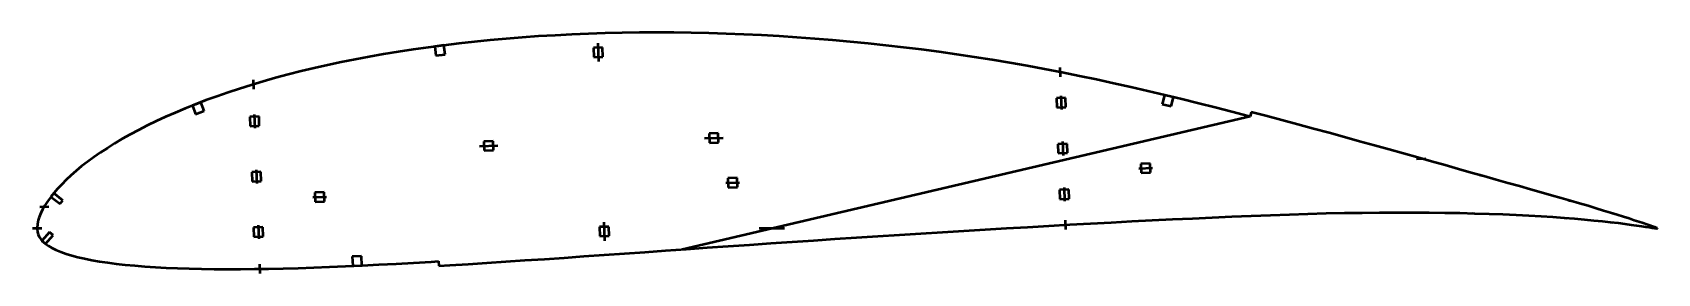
# Model space of a CAD drawing. Header units: metres. Extents: x -247 to 458, y -20 to 85.
import ezdxf

# ---------------------------------------------------------------- set-up
doc = ezdxf.new("R2010")
doc.units = ezdxf.units.M
for name, color, linetype, lineweight in [('FoilLayer', 1, 'Continuous', 50), ('StringerLayer', 1, 'Continuous', 50), ('SubLayer', 1, 'Continuous', 50)]:
    doc.layers.add(name, color=color, linetype=linetype, lineweight=lineweight)

msp = doc.modelspace()

# ---------------------------------------------------------------- linework, layer by layer
at = {"layer": 'FoilLayer'}
for p, q in [((9.12, 84.73), (1.75, 84.56)), ((16.55, 84.83), (9.12, 84.73)), ((24.02, 84.88), (16.55, 84.83)), ((31.51, 84.85), (24.02, 84.88)), ((39.05, 84.75), (31.51, 84.85)), ((46.62, 84.58), (39.05, 84.75)), ((-75.12, 78.43), (-81.65, 77.51)), ((-68.51, 79.31), (-75.12, 78.43)), ((-61.81, 80.12), (-68.51, 79.31)), ((-55.03, 80.88), (-61.81, 80.12)), ((-48.19, 81.56), (-55.03, 80.88)), ((-41.26, 82.17), (-48.19, 81.56)), ((-34.25, 82.73), (-41.26, 82.17)), ((-27.16, 83.23), (-34.25, 82.73)), ((-20.02, 83.66), (-27.16, 83.23)), ((-12.82, 84.04), (-20.02, 83.66)), ((-5.57, 84.33), (-12.82, 84.04)), ((1.75, 84.56), (-5.57, 84.33)), ((54.23, 84.35), (46.62, 84.58)), ((61.87, 84.06), (54.23, 84.35)), ((69.53, 83.7), (61.87, 84.06)), ((77.21, 83.27), (69.53, 83.7)), ((84.9, 82.77), (77.21, 83.27)), ((92.61, 82.2), (84.9, 82.77)), ((100.33, 81.57), (92.61, 82.2)), ((108.05, 80.88), (100.33, 81.57)), ((115.78, 80.12), (108.05, 80.88)), ((123.49, 79.31), (115.78, 80.12)), ((131.2, 78.41), (123.49, 79.31)), ((138.9, 77.46), (131.2, 78.41)), ((-118.73, 70.75), (-124.54, 69.44)), ((-112.8, 72.01), (-118.73, 70.75)), ((-106.77, 73.23), (-112.8, 72.01)), ((-100.63, 74.39), (-106.77, 73.23)), ((-94.4, 75.49), (-100.63, 74.39)), ((-88.08, 76.53), (-94.4, 75.49)), ((-81.65, 77.51), (-88.08, 76.53)), ((146.59, 76.44), (138.9, 77.46)), ((154.28, 75.35), (146.59, 76.44)), ((161.94, 74.21), (154.28, 75.35)), ((169.58, 73), (161.94, 74.21)), ((177.2, 71.72), (169.58, 73)), ((184.79, 70.39), (177.2, 71.72)), ((-146.63, 63.68), (-151.85, 62.13)), ((-141.27, 65.2), (-146.63, 63.68)), ((-135.8, 66.67), (-141.27, 65.2)), ((-130.23, 68.09), (-135.8, 66.67)), ((-124.54, 69.44), (-130.23, 68.09)), ((192.37, 68.99), (184.79, 70.39)), ((199.91, 67.53), (192.37, 68.99)), ((207.43, 66.02), (199.91, 67.53)), ((214.91, 64.47), (207.43, 66.02)), ((222.35, 62.84), (214.91, 64.47)), ((-166.77, 57.21), (-171.49, 55.49)), ((-161.92, 58.89), (-166.77, 57.21)), ((-156.95, 60.53), (-161.92, 58.89)), ((-151.85, 62.13), (-156.95, 60.53)), ((229.77, 61.17), (222.35, 62.84)), ((237.17, 59.45), (229.77, 61.17)), ((244.55, 57.7), (237.17, 59.45)), ((251.89, 55.94), (244.55, 57.7)), ((-184.86, 50.13), (-189.03, 48.29)), ((-180.54, 51.94), (-184.86, 50.13)), ((-176.08, 53.73), (-180.54, 51.94)), ((-171.49, 55.49), (-176.08, 53.73)), ((259.19, 54.16), (251.89, 55.94)), ((266.41, 52.35), (259.19, 54.16)), ((273.58, 50.53), (266.41, 52.35)), ((280.69, 48.69), (273.58, 50.53)), ((282, 50.42), (281.49, 48.48)), ((288.26, 48.77), (282, 50.42)), ((-200.74, 42.6), (-204.35, 40.68)), ((-196.97, 44.52), (-200.74, 42.6)), ((-193.07, 46.42), (-196.97, 44.52)), ((-189.03, 48.29), (-193.07, 46.42)), ((281.49, 48.48), (35.25, -9.14)), ((281.49, 48.48), (280.69, 48.69)), ((295.24, 46.92), (288.26, 48.77)), ((302.15, 45.06), (295.24, 46.92)), ((308.99, 43.2), (302.15, 45.06)), ((315.75, 41.34), (308.99, 43.2)), ((-211.12, 36.79), (-214.28, 34.82)), ((-207.82, 38.73), (-211.12, 36.79)), ((-204.35, 40.68), (-207.82, 38.73)), ((322.43, 39.51), (315.75, 41.34)), ((329.01, 37.7), (322.43, 39.51)), ((335.48, 35.91), (329.01, 37.7)), ((341.84, 34.13), (335.48, 35.91)), ((-222.88, 28.86), (-225.44, 26.89)), ((-220.16, 30.84), (-222.88, 28.86)), ((-217.29, 32.84), (-220.16, 30.84)), ((-214.28, 34.82), (-217.29, 32.84)), ((348.09, 32.37), (341.84, 34.13)), ((354.23, 30.65), (348.09, 32.37)), ((360.25, 28.97), (354.23, 30.65)), ((366.13, 27.32), (360.25, 28.97)), ((-230.06, 22.97), (-232.15, 21)), ((-227.83, 24.93), (-230.06, 22.97)), ((-225.44, 26.89), (-227.83, 24.93)), ((371.87, 25.7), (366.13, 27.32)), ((377.47, 24.12), (371.87, 25.7)), ((382.93, 22.57), (377.47, 24.12)), ((388.23, 21.08), (382.93, 22.57)), ((-237.48, 15.25), (-238.94, 13.39)), ((-235.86, 17.13), (-237.48, 15.25)), ((-234.08, 19.06), (-235.86, 17.13)), ((-232.15, 21), (-234.08, 19.06)), ((393.37, 19.63), (388.23, 21.08)), ((398.34, 18.22), (393.37, 19.63)), ((403.15, 16.86), (398.34, 18.22)), ((407.78, 15.55), (403.15, 16.86)), ((412.23, 14.28), (407.78, 15.55)), ((416.48, 13.06), (412.23, 14.28)), ((-242.34, 8.1), (-243.13, 6.51)), ((-241.37, 9.83), (-242.34, 8.1)), ((-240.24, 11.58), (-241.37, 9.83)), ((-238.94, 13.39), (-240.24, 11.58)), ((420.55, 11.89), (416.48, 13.06)), ((424.42, 10.77), (420.55, 11.89)), ((428.1, 9.68), (424.42, 10.77)), ((431.57, 8.64), (428.1, 9.68)), ((434.85, 7.65), (431.57, 8.64)), ((437.93, 6.7), (434.85, 7.65)), ((-244.75, 0.21), (-244.76, -0.15)), ((-244.58, 1.87), (-244.75, 0.21)), ((-244.26, 3.51), (-244.58, 1.87)), ((-243.8, 4.77), (-244.26, 3.51)), ((-243.13, 6.51), (-243.8, 4.77)), ((166.59, -0.51), (175.8, 0.03)), ((175.8, 0.03), (184.99, 0.57)), ((184.99, 0.57), (194.15, 1.1)), ((194.15, 1.1), (203.27, 1.6)), ((203.27, 1.6), (212.3, 2.08)), ((212.3, 2.08), (221.27, 2.56)), ((221.27, 2.56), (230.18, 3.05)), ((230.18, 3.05), (239.04, 3.5)), ((239.04, 3.5), (247.82, 3.93)), ((247.82, 3.93), (256.51, 4.33)), ((256.51, 4.33), (265.1, 4.73)), ((265.1, 4.73), (273.6, 5.12)), ((273.6, 5.12), (282.03, 5.47)), ((282.03, 5.47), (290.35, 5.77)), ((290.35, 5.77), (298.55, 6.04)), ((298.55, 6.04), (306.61, 6.3)), ((306.61, 6.3), (314.57, 6.51)), ((314.57, 6.51), (322.41, 6.68)), ((322.41, 6.68), (330.08, 6.78)), ((330.08, 6.78), (337.59, 6.85)), ((337.59, 6.85), (344.93, 6.9)), ((344.93, 6.9), (352.12, 6.91)), ((352.12, 6.91), (359.14, 6.86)), ((359.14, 6.86), (365.96, 6.77)), ((365.96, 6.77), (372.56, 6.65)), ((372.56, 6.65), (378.98, 6.5)), ((378.98, 6.5), (385.2, 6.32)), ((385.2, 6.32), (391.2, 6.09)), ((391.2, 6.09), (396.96, 5.83)), ((396.96, 5.83), (402.5, 5.56)), ((402.5, 5.56), (407.81, 5.27)), ((407.81, 5.27), (412.9, 4.94)), ((412.9, 4.94), (417.72, 4.58)), ((417.72, 4.58), (422.28, 4.2)), ((422.28, 4.2), (426.57, 3.83)), ((426.57, 3.83), (430.62, 3.45)), ((430.62, 3.45), (434.4, 3.07)), ((434.4, 3.07), (437.91, 2.69)), ((437.91, 2.69), (441.15, 2.31)), ((440.8, 5.82), (437.93, 6.7)), ((443.47, 4.98), (440.8, 5.82)), ((441.15, 2.31), (444.09, 1.93)), ((445.92, 4.19), (443.47, 4.98)), ((444.09, 1.93), (446.77, 1.58)), ((448.16, 3.46), (445.92, 4.19)), ((446.77, 1.58), (449.15, 1.25)), ((450.19, 2.78), (448.16, 3.46)), ((449.15, 1.25), (451.26, 0.96)), ((452.01, 2.18), (450.19, 2.78)), ((451.26, 0.96), (453.09, 0.7)), ((453.6, 1.64), (452.01, 2.18)), ((453.09, 0.7), (454.65, 0.47)), ((454.98, 1.17), (453.6, 1.64)), ((454.65, 0.47), (455.92, 0.28)), ((456.12, 0.78), (454.98, 1.17)), ((455.92, 0.28), (456.93, 0.13)), ((457.03, 0.46), (456.12, 0.78)), ((456.93, 0.13), (457.65, 0.01)), ((457.69, 0.23), (457.03, 0.46)), ((457.65, 0.01), (458.09, -0.05)), ((458.11, 0.08), (457.69, 0.23)), ((458.25, 0.04), (458.11, 0.08)), ((458.25, -0.08), (458.25, 0.04)), ((-244.76, -0.15), (-244.62, -1.62)), ((-244.62, -1.62), (-244.3, -2.68)), ((-244.3, -2.68), (-243.82, -3.7)), ((-243.82, -3.7), (-243.11, -4.73)), ((-243.11, -4.73), (-242.24, -5.74)), ((-242.24, -5.74), (-241.15, -6.72)), ((-241.15, -6.72), (-239.87, -7.64)), ((64.31, -7.09), (73.54, -6.47)), ((73.54, -6.47), (82.79, -5.84)), ((82.79, -5.84), (92.06, -5.21)), ((92.06, -5.21), (101.38, -4.58)), ((101.38, -4.58), (110.72, -3.96)), ((110.72, -3.96), (120.06, -3.38)), ((120.06, -3.38), (129.38, -2.79)), ((129.38, -2.79), (138.69, -2.19)), ((138.69, -2.19), (148.01, -1.61)), ((148.01, -1.61), (157.32, -1.05)), ((157.32, -1.05), (166.59, -0.51)), ((458.09, -0.05), (458.25, -0.08)), ((-239.87, -7.64), (-238.36, -8.52)), ((-238.36, -8.52), (-236.56, -9.37)), ((-236.56, -9.37), (-234.5, -10.19)), ((-234.5, -10.19), (-232.2, -10.99)), ((-232.2, -10.99), (-229.74, -11.77)), ((-229.74, -11.77), (-227.07, -12.48)), ((-227.07, -12.48), (-224.17, -13.13)), ((-224.17, -13.13), (-221.03, -13.74)), ((-221.03, -13.74), (-217.68, -14.33)), ((-41.46, -14.45), (-33.13, -13.87)), ((-33.13, -13.87), (-24.68, -13.3)), ((-24.68, -13.3), (-16.13, -12.74)), ((-16.13, -12.74), (-7.51, -12.14)), ((-7.51, -12.14), (1.21, -11.52)), ((1.21, -11.52), (10.02, -10.89)), ((10.02, -10.89), (18.92, -10.27)), ((18.92, -10.27), (27.88, -9.65)), ((27.88, -9.65), (36.89, -9.02)), ((36.89, -9.02), (45.97, -8.38)), ((45.97, -8.38), (55.11, -7.73)), ((55.11, -7.73), (64.31, -7.09)), ((-217.68, -14.33), (-214.15, -14.88)), ((-214.15, -14.88), (-210.43, -15.37)), ((-210.43, -15.37), (-206.5, -15.8)), ((-206.5, -15.8), (-202.34, -16.17)), ((-202.34, -16.17), (-197.98, -16.53)), ((-197.98, -16.53), (-193.43, -16.85)), ((-193.43, -16.85), (-188.73, -17.12)), ((-188.73, -17.12), (-183.83, -17.33)), ((-183.83, -17.33), (-178.74, -17.48)), ((-178.74, -17.48), (-173.43, -17.59)), ((-173.43, -17.59), (-167.95, -17.68)), ((-167.95, -17.68), (-162.31, -17.71)), ((-162.31, -17.71), (-156.5, -17.69)), ((-156.5, -17.69), (-150.5, -17.61)), ((-150.5, -17.61), (-144.3, -17.5)), ((-144.3, -17.5), (-137.93, -17.37)), ((-137.93, -17.37), (-131.43, -17.2)), ((-131.43, -17.2), (-124.76, -16.97)), ((-124.76, -16.97), (-117.93, -16.71)), ((-117.93, -16.71), (-110.92, -16.4)), ((-110.92, -16.4), (-103.75, -16.08)), ((-103.75, -16.08), (-96.45, -15.73)), ((-96.45, -15.73), (-89.03, -15.35)), ((-89.03, -15.35), (-81.46, -14.92)), ((-81.46, -14.92), (-73.73, -14.46)), ((-73.73, -14.46), (-70.62, -14.27)), ((-70.62, -14.27), (-70.5, -16.27)), ((-70.5, -16.27), (-65.74, -15.99)), ((-65.74, -15.99), (-57.75, -15.51)), ((-57.75, -15.51), (-49.67, -15)), ((-49.67, -15), (-41.46, -14.45))]:
    msp.add_line(p, q, dxfattribs=at)
at = {"layer": 'StringerLayer'}
for p, q in [((-68.26, 79.34), (-72.22, 78.82)), ((-72.22, 78.82), (-71.7, 74.85)), ((-67.73, 75.37), (-68.26, 79.34)), ((-71.7, 74.85), (-67.73, 75.37)), ((244.34, 57.75), (243.41, 53.86)), ((248.23, 56.82), (244.34, 57.75)), ((247.29, 52.93), (248.23, 56.82)), ((-173.67, 54.65), (-177.4, 53.22)), ((-177.4, 53.22), (-175.97, 49.49)), ((-175.97, 49.49), (-172.24, 50.92)), ((-172.24, 50.92), (-173.67, 54.65)), ((243.41, 53.86), (247.29, 52.93)), ((-237.51, 15.21), (-238.74, 13.64)), ((-233.58, 12.12), (-237.51, 15.21)), ((-238.74, 13.64), (-234.81, 10.55)), ((-234.81, 10.55), (-233.58, 12.12)), ((-239.33, -1.63), (-242.65, -5.37)), ((-242.65, -5.37), (-241.15, -6.7)), ((-241.15, -6.7), (-237.83, -2.96)), ((-237.83, -2.96), (-239.33, -1.63)), ((-104.02, -12.09), (-108.01, -12.26)), ((-108.01, -12.26), (-107.84, -16.26)), ((-103.84, -16.08), (-104.02, -12.09)), ((-107.84, -16.26), (-103.84, -16.08))]:
    msp.add_line(p, q, dxfattribs=at)
at = {"layer": 'SubLayer'}
for p, q in [((0.57, 78.32), (-3.42, 78.18)), ((-3.42, 78.18), (-3.28, 74.18)), ((-1.49, 80.25), (-1.22, 72.26)), ((0.71, 74.32), (0.57, 78.32)), ((-3.28, 74.18), (0.71, 74.32)), ((-151.03, 64.39), (-150.89, 60.39)), ((199, 69.69), (199.14, 65.69)), ((201.46, 56.52), (197.46, 56.38)), ((199.42, 57.45), (199.63, 51.46)), ((201.6, 52.53), (201.46, 56.52)), ((-150.51, 49.4), (-150.3, 43.4)), ((197.46, 56.38), (197.6, 52.39)), ((197.6, 52.39), (201.6, 52.53)), ((-148.47, 48.47), (-152.47, 48.33)), ((-152.47, 48.33), (-152.33, 44.33)), ((-152.33, 44.33), (-148.34, 44.47)), ((-148.34, 44.47), (-148.47, 48.47)), ((-52.84, 35.61), (-44.85, 35.89)), ((-46.92, 37.81), (-50.91, 37.67)), ((-50.91, 37.67), (-50.77, 33.68)), ((-46.78, 33.82), (-46.92, 37.81)), ((44.85, 39.02), (52.84, 39.3)), ((50.77, 41.23), (46.78, 41.09)), ((46.78, 41.09), (46.92, 37.09)), ((46.92, 37.09), (50.91, 37.23)), ((50.91, 37.23), (50.77, 41.23)), ((202.15, 36.66), (198.15, 36.52)), ((198.15, 36.52), (198.29, 32.53)), ((200.12, 37.59), (200.33, 31.6)), ((202.29, 32.67), (202.15, 36.66)), ((-50.77, 33.68), (-46.78, 33.82)), ((198.29, 32.53), (202.29, 32.67)), ((353.68, 30.18), (357.68, 30.32)), ((-147.64, 24.48), (-151.63, 24.34)), ((-151.63, 24.34), (-151.5, 20.34)), ((-149.67, 25.41), (-149.46, 19.41)), ((-147.5, 20.48), (-147.64, 24.48)), ((58.96, 21.89), (54.96, 21.75)), ((54.96, 21.75), (55.1, 17.75)), ((59.1, 17.89), (58.96, 21.89)), ((233.22, 25.97), (239.22, 26.18)), ((238.15, 28.15), (234.15, 28.01)), ((234.15, 28.01), (234.29, 24.01)), ((234.29, 24.01), (238.29, 24.15)), ((238.29, 24.15), (238.15, 28.15)), ((381.47, 22.47), (381.75, 23.43)), ((-151.5, 20.34), (-147.5, 20.48)), ((-120.23, 15.63), (-124.22, 15.49)), ((-124.22, 15.49), (-124.09, 11.49)), ((-120.09, 11.63), (-120.23, 15.63)), ((54.03, 19.72), (60.03, 19.92)), ((55.1, 17.75), (59.1, 17.89)), ((202.84, 16.8), (198.85, 16.67)), ((198.85, 16.67), (198.99, 12.67)), ((200.81, 17.73), (201.02, 11.74)), ((202.98, 12.81), (202.84, 16.8)), ((-243.61, 9.32), (-239.62, 9.46)), ((-125.15, 13.46), (-119.16, 13.67)), ((-124.09, 11.49), (-120.09, 11.63)), ((198.99, 12.67), (202.98, 12.81)), ((419.95, 11.55), (420.25, 12.5)), ((-246.75, 0), (-242.75, 0)), ((-146.8, 0.49), (-150.8, 0.35)), ((-150.8, 0.35), (-150.66, -3.65)), ((-148.83, 1.42), (-148.62, -4.58)), ((-146.66, -3.51), (-146.8, 0.49)), ((3.28, 0.72), (-0.71, 0.58)), ((-0.71, 0.58), (-0.57, -3.42)), ((1.49, -5.35), (1.22, 2.65)), ((3.42, -3.28), (3.28, 0.72)), ((68.5, 0), (79.55, 0)), ((201.31, 3.5), (201.45, -0.5)), ((378.47, 6.01), (378.56, 7.01)), ((418.45, 4.01), (418.56, 5.01)), ((438.36, 2.13), (438.49, 3.12)), ((439.11, 5.82), (439.42, 6.77)), ((-150.66, -3.65), (-146.66, -3.51)), ((-0.57, -3.42), (3.42, -3.28)), ((-148.24, -15.57), (-148.1, -19.57))]:
    msp.add_line(p, q, dxfattribs=at)

doc.saveas('drawing.dxf')
